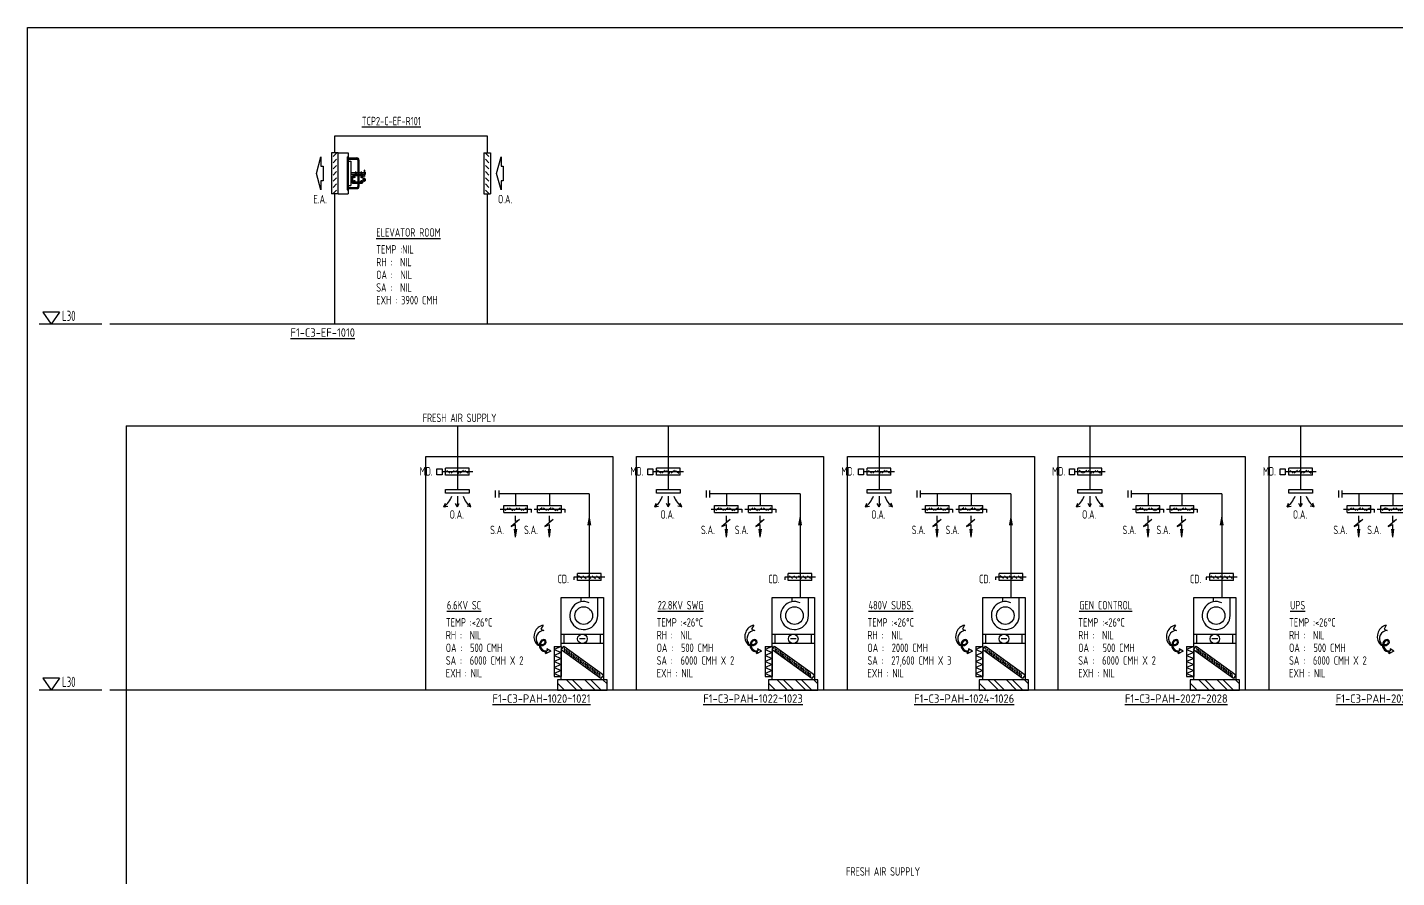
# Model space of a CAD drawing. Extents: x 41366 to 42076, y 84937 to 85507.
# Drawn here: x 41365.6 to 41770, y 85256.1 to 85507.1 of the extents above; entities that cross this region are included whole.
import ezdxf
from ezdxf.enums import TextEntityAlignment as Align

# ---------------------------------------------------------------- set-up
doc = ezdxf.new("R2010")
doc.units = 0
doc.header["$LTSCALE"] = 10
for name, color, linetype in [('7-F-TX', 2, 'Continuous'), ('A-DETL-01', 1, 'Continuous'), ('ARROW', 91, 'Continuous'), ('ARROW-1', 12, 'Continuous'), ('E-RS-TXT', 3, 'Continuous'), ('G-ANNO-DIM', 2, 'Continuous'), ('M-DETL-22', 22, 'Continuous'), ('M-DUCT', 6, 'Continuous'), ('M-DUCT-FLOW', 2, 'Continuous'), ('M-EQPM-FFU', 3, 'Continuous'), ('M-EXHS-DAPR', 2, 'Continuous'), ('M-EXHS-EQPM', 3, 'Continuous'), ('M-EXHS-TEXT', 4, 'Continuous'), ('M-HVAC-EQPM', 22, 'Continuous'), ('M-HVAC-EQPM-TEXT', 4, 'Continuous'), ('M-HVAC-TEXT', 4, 'Continuous'), ('M-MA-DUCT', 150, 'Continuous'), ('SL', 1, 'Continuous')]:
    doc.layers.add(name, color=color, linetype=linetype)
doc.styles.add('AA-TXT', font='isocp.shx', dxfattribs={"width": 0.8, "bigfont": 'chineset.shx'})
doc.styles.add('STDTEXT', font='isocp.shx', dxfattribs={"bigfont": 'chineset.shx'})

# ---------------------------------------------------------------- blocks, each defined once
blk = doc.blocks.new('VDD')
at = {"layer": 'M-DETL-22'}
for p, q in [((-31.4, -9.4), (-44.9, -20.6)), ((-13.3, -20.6), (-26.8, -9.4)), ((-6.7, -20.6), (6.7, -9.4)), ((25.7, -20.6), (12.3, -9.4)), ((30.9, -20.6), (44.3, -9.4))]:
    blk.add_line(p, q, dxfattribs=at)
at = {"layer": 'M-DETL-22', "const_width": 1.8}
for points in [[(-39.1, -15, 1), (-37.3, -15, 1)], [(-20.9, -15, 1), (-19.1, -15, 1)], [(-0.9, -15, 1), (0.9, -15, 1)], [(18.1, -15, 1), (19.9, -15, 1)], [(36.7, -15, 1), (38.5, -15, 1)]]:
    blk.add_lwpolyline(points, format="xyb", close=True, dxfattribs=at)
at = {"layer": 'M-EXHS-DAPR'}
for p, q in [((-65, -15), (-65, 0)), ((50, 0), (-50, 0)), ((-50, 0), (-50, -30)), ((50, 0), (50, -30)), ((65, -15), (-65, -15)), ((50, -30), (-50, -30))]:
    blk.add_line(p, q, dxfattribs=at)
blk = doc.blocks.new('A$C736A3C6C')
at = {"layer": 'M-DUCT-FLOW'}
for p, q in [((0.52, 5.56), (0.92, 4.24)), ((0.92, 4.24), (1.82, 4.63)), ((7.59, 1.7), (6.25, 1.4)), ((6.25, 1.4), (6.74, 1.01)), ((7.04, 0.12), (6.92, 0.78)), ((7.59, 1.7), (7.04, 0.12))]:
    blk.add_line(p, q, dxfattribs=at)
for centre, radius, start, end in [((3.49, 3.72), 3.49, 148.2926, 255.3353), ((3.57, 2.99), 2.39, 136.7685, 260.7009), ((3.02, 2.46), 2.16, 258.9818, 296.2087), ((3.29, 1.52), 0.897, 263.2815, 301.704), ((4.51, 1.86), 1.18, 115.8626, 185.408), ((5.33, 2.01), 2.01, 187.3911, 322.1263), ((4.51, 1.86), 0.873, 118.7221, 185.408), ((5.34, 2.01), 1.72, 187.6123, 324.6917), ((4.14, 2.12), 0.813, 349.909, 100.4542), ((2.91, 2.28), 1.75, 308.9353, 351.6708), ((4.14, 2.12), 0.506, 349.4581, 95.925), ((2.91, 2.28), 2.05, 309.7232, 351.5183)]:
    blk.add_arc(centre, radius, start, end, dxfattribs=at)
blk = doc.blocks.new('A$C1683610B')
for p, q in [((-13.4, 0), (-12, 3.7)), ((-13.4, 0), (-9.6, 0.9)), ((0, 0), (-1.8, 3.5)), ((0, 10.6), (0, 0)), ((0, 0), (1.8, 3.5)), ((13.4, 0), (9.6, 0.9)), ((13.4, 0), (12, 3.7))]:
    blk.add_line(p, q)
for centre, start, end in [((-28.9, 19.7), 308.2671, 338.6838), ((28.9, 19.7), 201.3162, 231.7329)]:
    blk.add_arc(centre, 25, start, end)
blk = doc.blocks.new('0-S')
at = {"layer": 'M-EXHS-EQPM', "color": 1}
blk.add_lwpolyline([(0, 0), (-291, -79), (-129, -79), (-129, -118), (129, -118), (129, -79), (291, -79), (0, 0)], dxfattribs=at)

msp = doc.modelspace()

# ---------------------------------------------------------------- hatches: boundary and pattern name
at = {"layer": 'M-DUCT-FLOW'}
h = msp.add_hatch(dxfattribs=at)
h.set_pattern_fill('ANSI32', color=256, scale=0.4, style=0)
h.set_pattern_definition([(135, (41606.1764, 85040.9583), (2.694077, 2.694077), []), (135, (41604.3804, 85040.9583), (2.694077, 2.694077), [])])
h.paths.add_polyline_path([(41536.8, 85314.49), (41522.2, 85314.49), (41522.2, 85311.45), (41536.8, 85311.45)])
h = msp.add_hatch(dxfattribs=at)
h.set_pattern_fill('ANSI32', color=256, scale=0.4, style=0)
h.set_pattern_definition([(135, (41668.4492, 85040.9583), (2.694077, 2.694077), []), (135, (41666.653, 85040.9583), (2.694077, 2.694077), [])])
h.paths.add_polyline_path([(41599.07, 85314.49), (41584.47, 85314.49), (41584.47, 85311.45), (41599.07, 85311.45)])
h = msp.add_hatch(dxfattribs=at)
h.set_pattern_fill('ANSI32', color=256, scale=0.4, style=0)
h.set_pattern_definition([(135, (41730.722, 85040.9583), (2.694077, 2.694077), []), (135, (41728.926, 85040.9583), (2.694077, 2.694077), [])])
h.paths.add_polyline_path([(41661.34, 85314.49), (41646.74, 85314.49), (41646.74, 85311.45), (41661.34, 85311.45)])
h = msp.add_hatch(dxfattribs=at)
h.set_pattern_fill('ANSI32', color=256, scale=0.4, style=0)
h.set_pattern_definition([(135, (41792.995, 85040.9583), (2.694077, 2.694077), []), (135, (41791.1988, 85040.9583), (2.694077, 2.694077), [])])
h.paths.add_polyline_path([(41723.62, 85314.49), (41709.01, 85314.49), (41709.01, 85311.45), (41723.62, 85311.45)])

# ---------------------------------------------------------------- linework, layer by layer
at = {"layer": '7-F-TX'}
for p, q in [((41375.03, 85423.02), (41370.13, 85423.02)), ((41370.13, 85423.02), (41372.58, 85419.53)), ((41375.03, 85423.02), (41372.58, 85419.53)), ((41375.03, 85314.94), (41370.13, 85314.94)), ((41370.13, 85314.94), (41372.58, 85311.45)), ((41375.03, 85314.94), (41372.58, 85311.45))]:
    msp.add_line(p, q, dxfattribs=at)
at = {"layer": 'A-DETL-01', "linetype": 'Continuous'}
for p, q in [((42069.17, 85419.53), (41389.94, 85419.53)), ((42069.17, 85311.45), (41389.94, 85311.45))]:
    msp.add_line(p, q, dxfattribs=at)
at = {"layer": 'ARROW'}
for points in [[(41531.55, 85360.07, 1.22, 0, 0), (41531.55, 85363.37, 0, 0, 0)], [(41593.82, 85360.07, 1.22, 0, 0), (41593.82, 85363.37, 0, 0, 0)], [(41656.1, 85360.07, 1.22, 0, 0), (41656.1, 85363.37, 0, 0, 0)], [(41718.37, 85360.07, 1.22, 0, 0), (41718.37, 85363.37, 0, 0, 0)]]:
    msp.add_lwpolyline(points, format="xyseb", dxfattribs=at)
at = {"layer": 'DEFPOINTS', "color": 1}
msp.add_lwpolyline([(41365.57, 85507.15), (42076.35, 85507.15), (42076.35, 84936.69), (41365.57, 84936.69)], close=True, dxfattribs=at)
at = {"layer": 'G-ANNO-DIM', "linetype": 'Continuous'}
for p, q in [((41387.6, 85419.53), (41369.07, 85419.53)), ((41387.6, 85419.53), (41369.07, 85419.53)), ((41387.6, 85311.45), (41369.07, 85311.45)), ((41387.6, 85311.45), (41369.07, 85311.45))]:
    msp.add_line(p, q, dxfattribs=at)
at = {"layer": 'M-DETL-22'}
for p, q in [((41490.4, 85375.53), (41489.46, 85376.32)), ((41491.67, 85376.32), (41490.73, 85375.53)), ((41492.13, 85376.32), (41493.07, 85375.53)), ((41494.4, 85376.32), (41493.46, 85375.53)), ((41494.76, 85376.32), (41495.71, 85375.53)), ((41552.67, 85375.53), (41551.73, 85376.32)), ((41553.94, 85376.32), (41553, 85375.53)), ((41554.4, 85376.32), (41555.34, 85375.53)), ((41556.68, 85376.32), (41555.74, 85375.53)), ((41557.04, 85376.32), (41557.98, 85375.53)), ((41614.95, 85375.53), (41614.01, 85376.32)), ((41616.21, 85376.32), (41615.27, 85375.53)), ((41616.68, 85376.32), (41617.62, 85375.53)), ((41618.95, 85376.32), (41618.01, 85375.53)), ((41619.31, 85376.32), (41620.25, 85375.53)), ((41677.22, 85375.53), (41676.28, 85376.32)), ((41678.49, 85376.32), (41677.55, 85375.53)), ((41678.95, 85376.32), (41679.89, 85375.53)), ((41681.22, 85376.32), (41680.28, 85375.53)), ((41681.58, 85376.32), (41682.52, 85375.53)), ((41739.49, 85375.53), (41738.55, 85376.32)), ((41740.76, 85376.32), (41739.82, 85375.53)), ((41741.22, 85376.32), (41742.16, 85375.53)), ((41743.49, 85376.32), (41742.55, 85375.53)), ((41743.86, 85376.32), (41744.8, 85375.53))]:
    msp.add_line(p, q, dxfattribs=at)
at = {"layer": 'M-DETL-22', "const_width": 0.126}
for points in [[(41489.87, 85375.93, -1), (41489.99, 85375.93, -1)], [(41491.14, 85375.93, -1), (41491.26, 85375.93, -1)], [(41492.54, 85375.93, -1), (41492.66, 85375.93, -1)], [(41493.87, 85375.93, -1), (41494, 85375.93, -1)], [(41495.17, 85375.93, -1), (41495.3, 85375.93, -1)], [(41552.14, 85375.93, -1), (41552.27, 85375.93, -1)], [(41553.41, 85375.93, -1), (41553.53, 85375.93, -1)], [(41554.81, 85375.93, -1), (41554.94, 85375.93, -1)], [(41556.14, 85375.93, -1), (41556.27, 85375.93, -1)], [(41557.44, 85375.93, -1), (41557.57, 85375.93, -1)], [(41614.41, 85375.93, -1), (41614.54, 85375.93, -1)], [(41615.68, 85375.93, -1), (41615.81, 85375.93, -1)], [(41617.08, 85375.93, -1), (41617.21, 85375.93, -1)], [(41618.42, 85375.93, -1), (41618.54, 85375.93, -1)], [(41619.72, 85375.93, -1), (41619.84, 85375.93, -1)], [(41676.69, 85375.93, -1), (41676.81, 85375.93, -1)], [(41677.95, 85375.93, -1), (41678.08, 85375.93, -1)], [(41679.36, 85375.93, -1), (41679.48, 85375.93, -1)], [(41680.69, 85375.93, -1), (41680.81, 85375.93, -1)], [(41681.99, 85375.93, -1), (41682.12, 85375.93, -1)], [(41738.96, 85375.93, -1), (41739.08, 85375.93, -1)], [(41740.23, 85375.93, -1), (41740.35, 85375.93, -1)], [(41741.63, 85375.93, -1), (41741.76, 85375.93, -1)], [(41742.96, 85375.93, -1), (41743.09, 85375.93, -1)], [(41744.26, 85375.93, -1), (41744.39, 85375.93, -1)]]:
    msp.add_lwpolyline(points, format="xyb", close=True, dxfattribs=at)
at = {"layer": 'M-DUCT'}
for p, q in [((41503.8, 85370.37), (41503.8, 85368.37)), ((41504.8, 85370.37), (41504.8, 85368.37)), ((41531.55, 85369.37), (41504.8, 85369.37)), ((41509.8, 85369.37), (41509.8, 85365.95)), ((41519.8, 85369.37), (41519.8, 85365.95)), ((41531.55, 85369.37), (41531.55, 85338.81)), ((41566.07, 85370.37), (41566.07, 85368.37)), ((41567.07, 85370.37), (41567.07, 85368.37)), ((41593.82, 85369.37), (41567.07, 85369.37)), ((41572.07, 85369.37), (41572.07, 85365.95)), ((41582.07, 85369.37), (41582.07, 85365.95)), ((41593.82, 85369.37), (41593.82, 85338.81)), ((41628.34, 85370.37), (41628.34, 85368.37)), ((41629.34, 85370.37), (41629.34, 85368.37)), ((41656.1, 85369.37), (41629.34, 85369.37)), ((41634.34, 85369.37), (41634.34, 85365.95)), ((41644.34, 85369.37), (41644.34, 85365.95)), ((41656.1, 85369.37), (41656.1, 85338.81)), ((41690.62, 85370.37), (41690.62, 85368.37)), ((41691.62, 85370.37), (41691.62, 85368.37)), ((41718.37, 85369.37), (41691.62, 85369.37)), ((41696.62, 85369.37), (41696.62, 85365.95)), ((41706.62, 85369.37), (41706.62, 85365.95)), ((41718.37, 85369.37), (41718.37, 85338.81)), ((41752.89, 85370.37), (41752.89, 85368.37)), ((41753.89, 85370.37), (41753.89, 85368.37)), ((41780.64, 85369.37), (41753.89, 85369.37)), ((41758.89, 85369.37), (41758.89, 85365.95)), ((41768.89, 85369.37), (41768.89, 85365.95))]:
    msp.add_line(p, q, dxfattribs=at)
at = {"layer": 'M-DUCT-FLOW'}
for p, q in [((41527, 85344.84), (41527, 85343.98)), ((41536.1, 85344.84), (41527, 85344.84)), ((41528.05, 85343.79), (41528.05, 85345.89)), ((41535.05, 85345.89), (41528.05, 85345.89)), ((41529.35, 85344.44), (41528.41, 85345.23)), ((41529.68, 85345.23), (41530.62, 85344.44)), ((41531.08, 85345.23), (41532.02, 85344.44)), ((41532.41, 85345.23), (41533.35, 85344.44)), ((41533.71, 85345.23), (41534.65, 85344.44)), ((41535.05, 85343.79), (41535.05, 85345.89)), ((41589.27, 85344.84), (41589.27, 85343.98)), ((41598.37, 85344.84), (41589.27, 85344.84)), ((41590.32, 85343.79), (41590.32, 85345.89)), ((41597.32, 85345.89), (41590.32, 85345.89)), ((41591.62, 85344.44), (41590.68, 85345.23)), ((41591.95, 85345.23), (41592.89, 85344.44)), ((41593.35, 85345.23), (41594.29, 85344.44)), ((41594.68, 85345.23), (41595.62, 85344.44)), ((41595.99, 85345.23), (41596.93, 85344.44)), ((41597.32, 85343.79), (41597.32, 85345.89)), ((41651.55, 85344.84), (41651.55, 85343.98)), ((41660.64, 85344.84), (41651.55, 85344.84)), ((41652.6, 85343.79), (41652.6, 85345.89)), ((41659.59, 85345.89), (41652.6, 85345.89)), ((41653.89, 85344.44), (41652.95, 85345.23)), ((41654.22, 85345.23), (41655.16, 85344.44)), ((41655.62, 85345.23), (41656.57, 85344.44)), ((41656.96, 85345.23), (41657.9, 85344.44)), ((41658.26, 85345.23), (41659.2, 85344.44)), ((41659.59, 85343.79), (41659.59, 85345.89)), ((41713.82, 85344.84), (41713.82, 85343.98)), ((41722.92, 85344.84), (41713.82, 85344.84)), ((41714.87, 85343.79), (41714.87, 85345.89)), ((41721.87, 85345.89), (41714.87, 85345.89)), ((41716.17, 85344.44), (41715.23, 85345.23)), ((41716.49, 85345.23), (41717.44, 85344.44)), ((41717.9, 85345.23), (41718.84, 85344.44)), ((41719.23, 85345.23), (41720.17, 85344.44)), ((41720.53, 85345.23), (41721.47, 85344.44)), ((41721.87, 85343.79), (41721.87, 85345.89)), ((41535.05, 85343.79), (41528.05, 85343.79)), ((41597.32, 85343.79), (41590.32, 85343.79)), ((41659.59, 85343.79), (41652.6, 85343.79)), ((41721.87, 85343.79), (41714.87, 85343.79)), ((41523.28, 85314.49), (41523.28, 85323.05)), ((41585.55, 85314.49), (41585.55, 85323.05)), ((41647.82, 85314.49), (41647.82, 85323.05)), ((41710.1, 85314.49), (41710.1, 85323.05))]:
    msp.add_line(p, q, dxfattribs=at)
at = {"layer": 'M-DUCT-FLOW', "const_width": 0.126}
for points in [[(41528.82, 85344.84, -1), (41528.94, 85344.84, -1)], [(41530.08, 85344.84, -1), (41530.21, 85344.84, -1)], [(41531.49, 85344.84, -1), (41531.61, 85344.84, -1)], [(41532.82, 85344.84, -1), (41532.94, 85344.84, -1)], [(41534.12, 85344.84, -1), (41534.25, 85344.84, -1)], [(41591.09, 85344.84, -1), (41591.21, 85344.84, -1)], [(41592.36, 85344.84, -1), (41592.48, 85344.84, -1)], [(41593.76, 85344.84, -1), (41593.89, 85344.84, -1)], [(41595.09, 85344.84, -1), (41595.22, 85344.84, -1)], [(41596.39, 85344.84, -1), (41596.52, 85344.84, -1)], [(41653.36, 85344.84, -1), (41653.49, 85344.84, -1)], [(41654.63, 85344.84, -1), (41654.76, 85344.84, -1)], [(41656.03, 85344.84, -1), (41656.16, 85344.84, -1)], [(41657.36, 85344.84, -1), (41657.49, 85344.84, -1)], [(41658.67, 85344.84, -1), (41658.79, 85344.84, -1)], [(41715.63, 85344.84, -1), (41715.76, 85344.84, -1)], [(41716.9, 85344.84, -1), (41717.03, 85344.84, -1)], [(41718.31, 85344.84, -1), (41718.43, 85344.84, -1)], [(41719.64, 85344.84, -1), (41719.76, 85344.84, -1)], [(41720.94, 85344.84, -1), (41721.06, 85344.84, -1)]]:
    msp.add_lwpolyline(points, format="xyb", close=True, dxfattribs=at)
at = {"layer": 'M-DUCT-FLOW'}
for points in [[(41536.8, 85314.49), (41522.2, 85314.49), (41522.2, 85311.45), (41536.8, 85311.45)], [(41599.07, 85314.49), (41584.47, 85314.49), (41584.47, 85311.45), (41599.07, 85311.45)], [(41661.34, 85314.49), (41646.74, 85314.49), (41646.74, 85311.45), (41661.34, 85311.45)], [(41723.62, 85314.49), (41709.01, 85314.49), (41709.01, 85311.45), (41723.62, 85311.45)]]:
    msp.add_lwpolyline(points, close=True, dxfattribs=at)
at = {"layer": 'M-EQPM-FFU'}
for p, q in [((41457.34, 85470.13), (41455.45, 85470.13)), ((41455.45, 85470.13), (41455.45, 85457.97)), ((41457.34, 85470.13), (41460.34, 85470.13)), ((41457.34, 85457.97), (41457.34, 85470.13)), ((41460.34, 85470.13), (41460.34, 85457.97)), ((41500.45, 85470.13), (41502.34, 85470.13)), ((41500.45, 85470.13), (41500.45, 85457.97)), ((41502.34, 85470.13), (41502.34, 85457.97)), ((41457.34, 85457.97), (41455.45, 85457.97)), ((41457.34, 85457.97), (41460.34, 85457.97)), ((41500.45, 85457.97), (41502.34, 85457.97))]:
    msp.add_line(p, q, dxfattribs=at)
at = {"layer": 'M-EXHS-DAPR'}
for p, q in [((41496.1, 85376.98), (41489.1, 85376.98)), ((41489.1, 85374.88), (41489.1, 85376.98)), ((41496.1, 85374.88), (41496.1, 85376.98)), ((41558.37, 85376.98), (41551.38, 85376.98)), ((41551.38, 85374.88), (41551.38, 85376.98)), ((41558.37, 85374.88), (41558.37, 85376.98)), ((41620.65, 85376.98), (41613.65, 85376.98)), ((41613.65, 85374.88), (41613.65, 85376.98)), ((41620.65, 85374.88), (41620.65, 85376.98)), ((41682.92, 85376.98), (41675.92, 85376.98)), ((41675.92, 85374.88), (41675.92, 85376.98)), ((41682.92, 85374.88), (41682.92, 85376.98)), ((41745.19, 85376.98), (41738.19, 85376.98)), ((41738.19, 85374.88), (41738.19, 85376.98)), ((41745.19, 85374.88), (41745.19, 85376.98)), ((41497.15, 85375.93), (41488.05, 85375.93)), ((41496.1, 85374.88), (41489.1, 85374.88)), ((41559.42, 85375.93), (41550.33, 85375.93)), ((41558.37, 85374.88), (41551.38, 85374.88)), ((41621.7, 85375.93), (41612.6, 85375.93)), ((41620.65, 85374.88), (41613.65, 85374.88)), ((41683.97, 85375.93), (41674.87, 85375.93)), ((41682.92, 85374.88), (41675.92, 85374.88)), ((41746.24, 85375.93), (41737.14, 85375.93)), ((41745.19, 85374.88), (41738.19, 85374.88))]:
    msp.add_line(p, q, dxfattribs=at)
for points in [[(41486.56, 85376.8), (41488.05, 85376.8), (41488.05, 85375.06), (41486.56, 85375.06)], [(41548.83, 85376.8), (41550.33, 85376.8), (41550.33, 85375.06), (41548.83, 85375.06)], [(41611.1, 85376.8), (41612.6, 85376.8), (41612.6, 85375.06), (41611.1, 85375.06)], [(41673.37, 85376.8), (41674.87, 85376.8), (41674.87, 85375.06), (41673.37, 85375.06)], [(41735.65, 85376.8), (41737.14, 85376.8), (41737.14, 85375.06), (41735.65, 85375.06)], [(41489.1, 85370.68), (41496.1, 85370.68), (41496.1, 85369.58), (41489.1, 85369.58)], [(41551.38, 85370.68), (41558.37, 85370.68), (41558.37, 85369.58), (41551.38, 85369.58)], [(41613.65, 85370.68), (41620.65, 85370.68), (41620.65, 85369.58), (41613.65, 85369.58)], [(41675.92, 85370.68), (41682.92, 85370.68), (41682.92, 85369.58), (41675.92, 85369.58)], [(41738.19, 85370.68), (41745.19, 85370.68), (41745.19, 85369.58), (41738.19, 85369.58)]]:
    msp.add_lwpolyline(points, close=True, dxfattribs=at)
at = {"layer": 'M-HVAC-EQPM', "color": 1}
for p, q in [((41455.87, 85469.01), (41456.92, 85470.05)), ((41501.92, 85469.01), (41500.87, 85470.05)), ((41455.87, 85467.18), (41456.92, 85468.23)), ((41455.87, 85465.35), (41456.92, 85466.4)), ((41501.92, 85467.18), (41500.87, 85468.23)), ((41501.92, 85465.35), (41500.87, 85466.4)), ((41455.87, 85463.53), (41456.92, 85464.57)), ((41455.87, 85461.7), (41456.92, 85462.75)), ((41501.92, 85463.53), (41500.87, 85464.57)), ((41501.92, 85461.7), (41500.87, 85462.75)), ((41455.87, 85459.87), (41456.92, 85460.92)), ((41455.87, 85458.05), (41456.92, 85459.09)), ((41501.92, 85459.87), (41500.87, 85460.92)), ((41501.92, 85458.05), (41500.87, 85459.09)), ((41529.06, 85338.81), (41529.06, 85337.5)), ((41534.04, 85333.46), (41534.04, 85338.81)), ((41591.34, 85338.81), (41591.34, 85337.5)), ((41596.31, 85333.46), (41596.31, 85338.81)), ((41653.61, 85338.81), (41653.61, 85337.5)), ((41658.58, 85333.46), (41658.58, 85338.81)), ((41715.88, 85338.81), (41715.88, 85337.5)), ((41720.86, 85333.46), (41720.86, 85338.81)), ((41524.16, 85325.18), (41524.16, 85328.02)), ((41534.88, 85325.18), (41534.88, 85328.02)), ((41586.43, 85325.18), (41586.43, 85328.02)), ((41597.16, 85325.18), (41597.16, 85328.02)), ((41648.71, 85325.18), (41648.71, 85328.02)), ((41659.43, 85325.18), (41659.43, 85328.02)), ((41710.98, 85325.18), (41710.98, 85328.02)), ((41721.7, 85325.18), (41721.7, 85328.02)), ((41521.2, 85324.37), (41523.28, 85324.37)), ((41523.28, 85324.37), (41521.2, 85323.48)), ((41521.2, 85324.37), (41521.2, 85315.51)), ((41523.25, 85323.34), (41524.03, 85324.42)), ((41523.28, 85324.37), (41523.28, 85315.51)), ((41524.03, 85324.42), (41535.77, 85315.95)), ((41524.36, 85322.9), (41524.2, 85323.93)), ((41530.37, 85326.6), (41528.68, 85326.6)), ((41583.47, 85324.37), (41585.55, 85324.37)), ((41585.55, 85324.37), (41583.47, 85323.48)), ((41583.47, 85324.37), (41583.47, 85315.51)), ((41585.53, 85323.34), (41586.3, 85324.42)), ((41585.55, 85324.37), (41585.55, 85315.51)), ((41586.3, 85324.42), (41598.04, 85315.95)), ((41586.64, 85322.9), (41586.47, 85323.93)), ((41592.64, 85326.6), (41590.95, 85326.6)), ((41645.74, 85324.37), (41647.82, 85324.37)), ((41647.82, 85324.37), (41645.74, 85323.48)), ((41645.74, 85324.37), (41645.74, 85315.51)), ((41647.8, 85323.34), (41648.58, 85324.42)), ((41647.82, 85324.37), (41647.82, 85315.51)), ((41648.58, 85324.42), (41660.32, 85315.95)), ((41648.91, 85322.9), (41648.74, 85323.93)), ((41654.91, 85326.6), (41653.22, 85326.6)), ((41708.02, 85324.37), (41710.1, 85324.37)), ((41710.1, 85324.37), (41708.02, 85323.48)), ((41708.02, 85324.37), (41708.02, 85315.51)), ((41710.07, 85323.34), (41710.85, 85324.42)), ((41710.1, 85324.37), (41710.1, 85315.51)), ((41710.85, 85324.42), (41722.59, 85315.95)), ((41711.18, 85322.9), (41711.02, 85323.93)), ((41717.19, 85326.6), (41715.5, 85326.6)), ((41521.2, 85323.48), (41523.28, 85322.6)), ((41523.28, 85322.6), (41521.2, 85321.71)), ((41521.2, 85321.71), (41523.28, 85320.82)), ((41523.28, 85320.82), (41521.2, 85319.94)), ((41521.2, 85319.94), (41523.28, 85319.05)), ((41534.99, 85314.87), (41523.25, 85323.34)), ((41524.88, 85322.53), (41524.72, 85323.55)), ((41525.4, 85322.16), (41525.23, 85323.18)), ((41525.92, 85321.78), (41525.75, 85322.81)), ((41526.44, 85321.41), (41526.27, 85322.43)), ((41526.96, 85321.03), (41526.79, 85322.06)), ((41527.48, 85320.66), (41527.31, 85321.68)), ((41527.99, 85320.29), (41527.83, 85321.31)), ((41528.51, 85319.91), (41528.35, 85320.94)), ((41529.03, 85319.54), (41528.86, 85320.56)), ((41529.55, 85319.17), (41529.38, 85320.19)), ((41530.07, 85318.79), (41529.9, 85319.81)), ((41583.47, 85323.48), (41585.55, 85322.6)), ((41585.55, 85322.6), (41583.47, 85321.71)), ((41583.47, 85321.71), (41585.55, 85320.82)), ((41585.55, 85320.82), (41583.47, 85319.94)), ((41583.47, 85319.94), (41585.55, 85319.05)), ((41597.26, 85314.87), (41585.53, 85323.34)), ((41587.16, 85322.53), (41586.99, 85323.55)), ((41587.67, 85322.16), (41587.51, 85323.18)), ((41588.19, 85321.78), (41588.03, 85322.81)), ((41588.71, 85321.41), (41588.54, 85322.43)), ((41589.23, 85321.03), (41589.06, 85322.06)), ((41589.75, 85320.66), (41589.58, 85321.68)), ((41590.27, 85320.29), (41590.1, 85321.31)), ((41590.78, 85319.91), (41590.62, 85320.94)), ((41591.3, 85319.54), (41591.14, 85320.56)), ((41591.82, 85319.17), (41591.66, 85320.19)), ((41592.34, 85318.79), (41592.17, 85319.81)), ((41645.74, 85323.48), (41647.82, 85322.6)), ((41647.82, 85322.6), (41645.74, 85321.71)), ((41645.74, 85321.71), (41647.82, 85320.82)), ((41647.82, 85320.82), (41645.74, 85319.94)), ((41645.74, 85319.94), (41647.82, 85319.05)), ((41659.54, 85314.87), (41647.8, 85323.34)), ((41649.43, 85322.53), (41649.26, 85323.55)), ((41649.95, 85322.16), (41649.78, 85323.18)), ((41650.46, 85321.78), (41650.3, 85322.81)), ((41650.98, 85321.41), (41650.82, 85322.43)), ((41651.5, 85321.03), (41651.34, 85322.06)), ((41652.02, 85320.66), (41651.85, 85321.68)), ((41652.54, 85320.29), (41652.37, 85321.31)), ((41653.06, 85319.91), (41652.89, 85320.94)), ((41653.58, 85319.54), (41653.41, 85320.56)), ((41654.09, 85319.17), (41653.93, 85320.19)), ((41654.61, 85318.79), (41654.45, 85319.81)), ((41708.02, 85323.48), (41710.1, 85322.6)), ((41710.1, 85322.6), (41708.02, 85321.71)), ((41708.02, 85321.71), (41710.1, 85320.82)), ((41710.1, 85320.82), (41708.02, 85319.94)), ((41708.02, 85319.94), (41710.1, 85319.05)), ((41721.81, 85314.87), (41710.07, 85323.34)), ((41711.7, 85322.53), (41711.53, 85323.55)), ((41712.22, 85322.16), (41712.05, 85323.18)), ((41712.74, 85321.78), (41712.57, 85322.81)), ((41713.26, 85321.41), (41713.09, 85322.43)), ((41713.77, 85321.03), (41713.61, 85322.06)), ((41714.29, 85320.66), (41714.13, 85321.68)), ((41714.81, 85320.29), (41714.65, 85321.31)), ((41715.33, 85319.91), (41715.16, 85320.94)), ((41715.85, 85319.54), (41715.68, 85320.56)), ((41716.37, 85319.17), (41716.2, 85320.19)), ((41716.89, 85318.79), (41716.72, 85319.81)), ((41523.28, 85319.05), (41521.2, 85318.17)), ((41521.2, 85318.17), (41523.28, 85317.28)), ((41523.28, 85317.28), (41521.2, 85316.39)), ((41521.2, 85316.39), (41523.28, 85315.51)), ((41530.59, 85318.42), (41530.42, 85319.44)), ((41531.1, 85318.04), (41530.94, 85319.07)), ((41531.62, 85317.67), (41531.46, 85318.69)), ((41532.14, 85317.3), (41531.98, 85318.32)), ((41532.66, 85316.92), (41532.49, 85317.94)), ((41533.18, 85316.55), (41533.01, 85317.57)), ((41533.7, 85316.17), (41533.53, 85317.2)), ((41534.22, 85315.8), (41534.05, 85316.82)), ((41534.73, 85315.43), (41534.57, 85316.45)), ((41535.77, 85315.95), (41534.99, 85314.87)), ((41585.55, 85319.05), (41583.47, 85318.17)), ((41583.47, 85318.17), (41585.55, 85317.28)), ((41585.55, 85317.28), (41583.47, 85316.39)), ((41583.47, 85316.39), (41585.55, 85315.51)), ((41592.86, 85318.42), (41592.69, 85319.44)), ((41593.38, 85318.04), (41593.21, 85319.07)), ((41593.9, 85317.67), (41593.73, 85318.69)), ((41594.41, 85317.3), (41594.25, 85318.32)), ((41594.93, 85316.92), (41594.77, 85317.94)), ((41595.45, 85316.55), (41595.29, 85317.57)), ((41595.97, 85316.17), (41595.8, 85317.2)), ((41596.49, 85315.8), (41596.32, 85316.82)), ((41597.01, 85315.43), (41596.84, 85316.45)), ((41598.04, 85315.95), (41597.26, 85314.87)), ((41647.82, 85319.05), (41645.74, 85318.17)), ((41645.74, 85318.17), (41647.82, 85317.28)), ((41647.82, 85317.28), (41645.74, 85316.39)), ((41645.74, 85316.39), (41647.82, 85315.51)), ((41655.13, 85318.42), (41654.97, 85319.44)), ((41655.65, 85318.04), (41655.48, 85319.07)), ((41656.17, 85317.67), (41656, 85318.69)), ((41656.69, 85317.3), (41656.52, 85318.32)), ((41657.21, 85316.92), (41657.04, 85317.94)), ((41657.72, 85316.55), (41657.56, 85317.57)), ((41658.24, 85316.17), (41658.08, 85317.2)), ((41658.76, 85315.8), (41658.6, 85316.82)), ((41659.28, 85315.43), (41659.11, 85316.45)), ((41660.32, 85315.95), (41659.54, 85314.87)), ((41710.1, 85319.05), (41708.02, 85318.17)), ((41708.02, 85318.17), (41710.1, 85317.28)), ((41710.1, 85317.28), (41708.02, 85316.39)), ((41708.02, 85316.39), (41710.1, 85315.51)), ((41717.4, 85318.42), (41717.24, 85319.44)), ((41717.92, 85318.04), (41717.76, 85319.07)), ((41718.44, 85317.67), (41718.28, 85318.69)), ((41718.96, 85317.3), (41718.79, 85318.32)), ((41719.48, 85316.92), (41719.31, 85317.94)), ((41720, 85316.55), (41719.83, 85317.57)), ((41720.52, 85316.17), (41720.35, 85317.2)), ((41721.03, 85315.8), (41720.87, 85316.82)), ((41721.55, 85315.43), (41721.39, 85316.45)), ((41722.59, 85315.95), (41721.81, 85314.87)), ((41521.2, 85315.51), (41523.28, 85315.51)), ((41583.47, 85315.51), (41585.55, 85315.51)), ((41645.74, 85315.51), (41647.82, 85315.51)), ((41708.02, 85315.51), (41710.1, 85315.51))]:
    msp.add_line(p, q, dxfattribs=at)
at = {"layer": 'M-HVAC-EQPM'}
for p, q in [((41460.03, 85468.9), (41460.03, 85459.21)), ((41460.03, 85468.9), (41460.34, 85468.9)), ((41460.34, 85468.9), (41460.34, 85459.21)), ((41460.34, 85468.58), (41462.89, 85468.58)), ((41460.34, 85468.26), (41462.89, 85468.26)), ((41460.55, 85467.62), (41461.15, 85467.62)), ((41461.15, 85467.62), (41461.15, 85460.48)), ((41463.21, 85467.94), (41463.21, 85460.16)), ((41463.52, 85467.94), (41463.52, 85460.16)), ((41461.15, 85464.25), (41462.39, 85464.25)), ((41461.15, 85463.85), (41462.39, 85463.85)), ((41461.44, 85462.68), (41461.29, 85462.68)), ((41461.29, 85462.68), (41461.29, 85461.68)), ((41461.44, 85461.68), (41461.29, 85461.68)), ((41461.44, 85463.01), (41461.44, 85461.35)), ((41461.67, 85463.21), (41461.64, 85463.21)), ((41462.19, 85463.56), (41462.19, 85463.46)), ((41462.39, 85464.37), (41462.39, 85463.56)), ((41462.69, 85464.37), (41462.39, 85464.37)), ((41462.69, 85464.37), (41462.69, 85463.56)), ((41462.69, 85464.25), (41463.21, 85464.25)), ((41462.69, 85463.85), (41463.21, 85463.85)), ((41462.89, 85463.56), (41462.89, 85463.46)), ((41463.52, 85464.25), (41464.02, 85464.25)), ((41463.52, 85463.85), (41464.02, 85463.85)), ((41463.82, 85463.56), (41463.82, 85463.46)), ((41464.02, 85464.37), (41464.02, 85463.56)), ((41464.32, 85464.37), (41464.02, 85464.37)), ((41464.32, 85464.37), (41464.32, 85463.56)), ((41464.32, 85464.25), (41465.05, 85464.25)), ((41464.32, 85463.85), (41465.05, 85463.85)), ((41464.52, 85463.56), (41464.52, 85463.46)), ((41464.65, 85461.35), (41464.65, 85461.43)), ((41464.69, 85462.34), (41465.05, 85462.34)), ((41464.69, 85461.94), (41465.05, 85461.94)), ((41465.12, 85464.94), (41465.05, 85464.97)), ((41465.05, 85464.97), (41465.05, 85463.13)), ((41465.12, 85463.17), (41465.05, 85463.13)), ((41465.12, 85462.64), (41465.05, 85462.67)), ((41465.05, 85462.67), (41465.05, 85461.63)), ((41465.12, 85461.66), (41465.05, 85461.63)), ((41465.12, 85464.94), (41465.2, 85464.97)), ((41465.12, 85463.17), (41465.2, 85463.13)), ((41465.12, 85462.64), (41465.2, 85462.67)), ((41465.12, 85461.66), (41465.2, 85461.63)), ((41465.2, 85464.97), (41465.2, 85463.13)), ((41465.2, 85464.35), (41465.3, 85464.35)), ((41465.2, 85464.35), (41465.2, 85463.75)), ((41465.2, 85463.75), (41465.3, 85463.75)), ((41465.2, 85462.67), (41465.2, 85461.63)), ((41465.2, 85462.44), (41465.3, 85462.44)), ((41465.2, 85462.44), (41465.2, 85461.84)), ((41465.2, 85461.84), (41465.3, 85461.84)), ((41465.3, 85464.35), (41465.3, 85463.75)), ((41465.3, 85462.44), (41465.3, 85461.84)), ((41460.03, 85459.21), (41460.34, 85459.21)), ((41460.34, 85459.85), (41462.89, 85459.85)), ((41460.34, 85459.53), (41462.89, 85459.53)), ((41460.55, 85460.48), (41461.15, 85460.48)), ((41461.64, 85461.15), (41463.21, 85461.15)), ((41463.52, 85461.15), (41464.45, 85461.15))]:
    msp.add_line(p, q, dxfattribs=at)
for points in [[(41463.52, 85467.94, 0.199015), (41463.34, 85468.39, 0.19881), (41462.89, 85468.58)], [(41463.21, 85467.94, 0.198912), (41463.11, 85468.17, 0.198912), (41462.89, 85468.26)], [(41462.89, 85459.53, 0.19881), (41463.34, 85459.72, 0.199015), (41463.52, 85460.16)], [(41462.89, 85459.85, 0.198912), (41463.11, 85459.94, 0.198912), (41463.21, 85460.16)]]:
    msp.add_lwpolyline(points, format="xyb", dxfattribs=at)
for points in [[(41463.21, 85461.43), (41461.67, 85461.43), (41461.67, 85463.46), (41463.21, 85463.46)], [(41462.39, 85463.56), (41462.19, 85463.56)], [(41462.39, 85463.56), (41462.89, 85463.56)], [(41464.69, 85463.46), (41464.69, 85461.43), (41463.52, 85461.43)], [(41463.52, 85463.46), (41464.69, 85463.46)], [(41464.02, 85463.56), (41463.82, 85463.56)], [(41464.02, 85463.56), (41464.52, 85463.56)], [(41534.04, 85338.81), (41535.77, 85338.81), (41535.77, 85314.49), (41523.28, 85314.49), (41523.28, 85314.49)], [(41523.28, 85324.37), (41523.28, 85338.81), (41529.06, 85338.81)], [(41596.31, 85338.81), (41598.04, 85338.81), (41598.04, 85314.49), (41585.55, 85314.49), (41585.55, 85314.49)], [(41585.55, 85324.37), (41585.55, 85338.81), (41591.34, 85338.81)], [(41658.58, 85338.81), (41660.32, 85338.81), (41660.32, 85314.49), (41647.82, 85314.49), (41647.82, 85314.49)], [(41647.82, 85324.37), (41647.82, 85338.81), (41653.61, 85338.81)], [(41720.86, 85338.81), (41722.59, 85338.81), (41722.59, 85314.49), (41710.1, 85314.49), (41710.1, 85314.49)], [(41710.1, 85324.37), (41710.1, 85338.81), (41715.88, 85338.81)]]:
    msp.add_lwpolyline(points, dxfattribs=at)
at = {"layer": 'M-HVAC-EQPM', "const_width": 0.06}
msp.add_lwpolyline([(41465.12, 85461.64), (41465.12, 85464.97)], dxfattribs=at)
at = {"layer": 'M-HVAC-EQPM', "color": 1}
for points in [[(41529.06, 85338.81), (41534.04, 85338.81)], [(41591.34, 85338.81), (41596.31, 85338.81)], [(41653.61, 85338.81), (41658.58, 85338.81)], [(41715.88, 85338.81), (41720.86, 85338.81)]]:
    msp.add_lwpolyline(points, dxfattribs=at)
for points in [[(41535.77, 85325.18), (41523.28, 85325.18), (41523.28, 85328.02), (41535.77, 85328.02)], [(41598.04, 85325.18), (41585.55, 85325.18), (41585.55, 85328.02), (41598.04, 85328.02)], [(41660.32, 85325.18), (41647.82, 85325.18), (41647.82, 85328.02), (41660.32, 85328.02)], [(41722.59, 85325.18), (41710.1, 85325.18), (41710.1, 85328.02), (41722.59, 85328.02)]]:
    msp.add_lwpolyline(points, close=True, dxfattribs=at)
at = {"layer": 'M-HVAC-EQPM'}
for centre, radius in [((41462.14, 85462.93), 0.172), ((41462.14, 85461.77), 0.172), ((41462.14, 85462.93), 0.123), ((41462.14, 85461.77), 0.123), ((41464.26, 85462.93), 0.172), ((41464.26, 85461.77), 0.172), ((41464.26, 85462.93), 0.123), ((41464.26, 85461.77), 0.123)]:
    msp.add_circle(centre, radius, dxfattribs=at)
at = {"layer": 'M-HVAC-EQPM', "color": 1}
for centre, radius in [((41529.91, 85333.46), 2.6), ((41592.18, 85333.46), 2.6), ((41654.45, 85333.46), 2.6), ((41716.73, 85333.46), 2.6), ((41529.52, 85326.6), 1.42), ((41591.8, 85326.6), 1.42), ((41654.07, 85326.6), 1.42), ((41716.34, 85326.6), 1.42)]:
    msp.add_circle(centre, radius, dxfattribs=at)
at = {"layer": 'M-HVAC-EQPM'}
for centre, radius, start, end in [((41460.58, 85467.86), 0.239, 184.8558, 262.1531), ((41461.64, 85463.01), 0.2, 90, 180), ((41460.58, 85460.25), 0.239, 97.8469, 175.1442), ((41461.64, 85461.35), 0.2, 180, 270), ((41464.45, 85461.35), 0.2, 270, 0)]:
    msp.add_arc(centre, radius, start, end, dxfattribs=at)
at = {"layer": 'M-HVAC-EQPM', "color": 1}
for centre in [(41529.91, 85333.46), (41592.18, 85333.46), (41654.45, 85333.46), (41716.73, 85333.46)]:
    msp.add_arc(centre, 4.13, 66.422, 0, dxfattribs=at)
at = {"layer": 'M-HVAC-TEXT'}
for p, q in [((41510.93, 85361.88), (41508.44, 85359.72)), ((41508.44, 85359.72), (41509.8, 85360.37)), ((41509.8, 85361.29), (41509.8, 85362.91)), ((41509.8, 85361.29), (41510.93, 85361.88)), ((41509.8, 85356.65), (41509.8, 85360.37)), ((41520.93, 85361.88), (41518.44, 85359.72)), ((41518.44, 85359.72), (41519.8, 85360.37)), ((41519.8, 85361.29), (41519.8, 85362.91)), ((41519.8, 85361.29), (41520.93, 85361.88)), ((41519.8, 85356.65), (41519.8, 85360.37)), ((41573.2, 85361.88), (41570.72, 85359.72)), ((41570.72, 85359.72), (41572.07, 85360.37)), ((41572.07, 85361.29), (41572.07, 85362.91)), ((41572.07, 85361.29), (41573.2, 85361.88)), ((41572.07, 85356.65), (41572.07, 85360.37)), ((41583.2, 85361.88), (41580.72, 85359.72)), ((41580.72, 85359.72), (41582.07, 85360.37)), ((41582.07, 85361.29), (41582.07, 85362.91)), ((41582.07, 85361.29), (41583.2, 85361.88)), ((41582.07, 85356.65), (41582.07, 85360.37)), ((41635.48, 85361.88), (41632.99, 85359.72)), ((41632.99, 85359.72), (41634.34, 85360.37)), ((41634.34, 85361.29), (41634.34, 85362.91)), ((41634.34, 85361.29), (41635.48, 85361.88)), ((41634.34, 85356.65), (41634.34, 85360.37)), ((41645.48, 85361.88), (41642.99, 85359.72)), ((41642.99, 85359.72), (41644.34, 85360.37)), ((41644.34, 85361.29), (41644.34, 85362.91)), ((41644.34, 85361.29), (41645.48, 85361.88)), ((41644.34, 85356.65), (41644.34, 85360.37)), ((41697.75, 85361.88), (41695.26, 85359.72)), ((41695.26, 85359.72), (41696.62, 85360.37)), ((41696.62, 85361.29), (41696.62, 85362.91)), ((41696.62, 85361.29), (41697.75, 85361.88)), ((41696.62, 85356.65), (41696.62, 85360.37)), ((41707.75, 85361.88), (41705.26, 85359.72)), ((41705.26, 85359.72), (41706.62, 85360.37)), ((41706.62, 85361.29), (41706.62, 85362.91)), ((41706.62, 85361.29), (41707.75, 85361.88)), ((41706.62, 85356.65), (41706.62, 85360.37)), ((41760.02, 85361.88), (41757.53, 85359.72)), ((41757.53, 85359.72), (41758.89, 85360.37)), ((41758.89, 85361.29), (41758.89, 85362.91)), ((41758.89, 85361.29), (41760.02, 85361.88)), ((41758.89, 85356.65), (41758.89, 85360.37)), ((41770.02, 85361.88), (41767.53, 85359.72)), ((41767.53, 85359.72), (41768.89, 85360.37)), ((41768.89, 85361.29), (41768.89, 85362.91)), ((41768.89, 85361.29), (41770.02, 85361.88)), ((41768.89, 85356.65), (41768.89, 85360.37)), ((41509.8, 85356.65), (41509.49, 85358.99)), ((41509.8, 85356.65), (41510.11, 85358.99)), ((41519.8, 85356.65), (41519.49, 85358.99)), ((41519.8, 85356.65), (41520.11, 85358.99)), ((41572.07, 85356.65), (41571.76, 85358.99)), ((41572.07, 85356.65), (41572.38, 85358.99)), ((41582.07, 85356.65), (41581.76, 85358.99)), ((41582.07, 85356.65), (41582.38, 85358.99)), ((41634.34, 85356.65), (41634.04, 85358.99)), ((41634.34, 85356.65), (41634.65, 85358.99)), ((41644.34, 85356.65), (41644.04, 85358.99)), ((41644.34, 85356.65), (41644.65, 85358.99)), ((41696.62, 85356.65), (41696.31, 85358.99)), ((41696.62, 85356.65), (41696.93, 85358.99)), ((41706.62, 85356.65), (41706.31, 85358.99)), ((41706.62, 85356.65), (41706.93, 85358.99)), ((41758.89, 85356.65), (41758.58, 85358.99)), ((41758.89, 85356.65), (41759.2, 85358.99)), ((41768.89, 85356.65), (41768.58, 85358.99)), ((41768.89, 85356.65), (41769.2, 85358.99))]:
    msp.add_line(p, q, dxfattribs=at)
at = {"layer": 'M-MA-DUCT'}
for p, q in [((41394.76, 85389.48), (41803.97, 85389.48)), ((41394.76, 85389.48), (41394.76, 85140.03)), ((41492.6, 85389.48), (41492.6, 85370.68)), ((41554.87, 85389.48), (41554.87, 85370.68)), ((41617.15, 85389.48), (41617.15, 85370.68)), ((41679.42, 85389.48), (41679.42, 85370.68)), ((41741.69, 85389.48), (41741.69, 85370.68))]:
    msp.add_line(p, q, dxfattribs=at)
at = {"layer": 'SL'}
for points in [[(41456.4, 85470.13), (41456.4, 85475.13), (41501.4, 85475.13), (41501.4, 85470.13)], [(41501.4, 85457.97), (41501.4, 85419.53), (41456.4, 85419.53), (41456.4, 85457.97)], [(41483.26, 85380.45), (41483.26, 85380.45), (41538.5, 85380.45), (41538.5, 85311.45), (41483.26, 85311.45), (41483.26, 85380.45)], [(41545.53, 85380.45), (41545.53, 85380.45), (41600.77, 85380.45), (41600.77, 85311.45), (41545.53, 85311.45), (41545.53, 85380.45)], [(41607.8, 85380.45), (41607.8, 85380.45), (41663.04, 85380.45), (41663.04, 85311.45), (41607.8, 85311.45), (41607.8, 85380.45)], [(41670.08, 85380.45), (41670.08, 85380.45), (41725.32, 85380.45), (41725.32, 85311.45), (41670.08, 85311.45), (41670.08, 85380.45)], [(41732.35, 85380.45), (41732.35, 85380.45), (41787.59, 85380.45), (41787.59, 85311.45), (41732.35, 85311.45), (41732.35, 85380.45)]]:
    msp.add_lwpolyline(points, dxfattribs=at)

# ---------------------------------------------------------------- block references
at = {"layer": 'ARROW-1', "xscale": -0.01679999999998927, "yscale": 0.01679999999998927, "zscale": 0.01679999999998927, "rotation": 90}
for p in [(41450.97, 85464.05), (41504.15, 85464.05)]:
    msp.add_blockref('0-S', p, dxfattribs=at)
at = {"layer": 'M-DUCT', "xscale": 0.07000000000016371, "yscale": 0.07000000000016371, "zscale": 0.07000000000016371, "rotation": 180}
for p in [(41509.8, 85363.85), (41519.8, 85363.85), (41572.07, 85363.85), (41582.07, 85363.85), (41634.34, 85363.85), (41644.34, 85363.85), (41696.62, 85363.85), (41706.62, 85363.85), (41758.89, 85363.85), (41768.89, 85363.85)]:
    msp.add_blockref('VDD', p, dxfattribs=at)
at = {"layer": 'M-DUCT', "rotation": 315.0127901287279}
for p in [(41513.6, 85327.07), (41575.87, 85327.07), (41638.14, 85327.07), (41700.41, 85327.07), (41762.69, 85327.07)]:
    msp.add_blockref('A$C736A3C6C', p, dxfattribs=at)
at = {"layer": 'M-HVAC-TEXT', "xscale": 0.2965592208008729, "yscale": 0.2965592208008729, "zscale": 0.2965592208008729}
for p in [(41492.6, 85365.54), (41554.87, 85365.54), (41617.15, 85365.54), (41679.42, 85365.54), (41741.69, 85365.54)]:
    msp.add_blockref('A$C1683610B', p, dxfattribs=at)

# ---------------------------------------------------------------- texts
at = {"layer": 'E-RS-TXT', "style": 'AA-TXT', "width": 0.7}
for p in [(41375.82, 85420.47), (41375.82, 85312.39)]:
    msp.add_text('L30', height=3, dxfattribs=at).set_placement(p)
at = {"layer": 'M-EXHS-TEXT', "linetype": 'Continuous', "style": 'STDTEXT', "width": 0.8}
msp.add_text('%%UTCP2-C-EF-R101', height=2.5, dxfattribs=at).set_placement((41473.08, 85479.49), align=Align.MIDDLE)
at = {"layer": 'M-EXHS-TEXT', "linetype": 'Continuous', "width": 0.8}
for s, style, p in [('E.A.', 'STDTEXT', (41454.03, 85456.44)), ('O.A.', 'STDTEXT', (41508.81, 85456.44)), ('CD.', 'AA-TXT', (41525.52, 85344.27)), ('CD.', 'AA-TXT', (41587.79, 85344.27)), ('CD.', 'AA-TXT', (41650.06, 85344.27)), ('CD.', 'AA-TXT', (41712.34, 85344.27))]:
    msp.add_text(s, height=2.5, dxfattribs=dict(at, style=style)).set_placement(p, align=Align.MIDDLE_RIGHT)
for s, style, p in [('%%UELEVATOR ROOM', 'STDTEXT', (41468.62, 85446.6)), ('TEMP :NIL', 'STDTEXT', (41468.62, 85441.6)), ('RH :  NIL', 'STDTEXT', (41468.62, 85437.85)), ('OA :  NIL', 'STDTEXT', (41468.62, 85434.1)), ('SA :  NIL', 'STDTEXT', (41468.62, 85430.35)), ('EXH : 3900 CMH', 'STDTEXT', (41468.62, 85426.6)), ('MD.', 'STDTEXT', (41481.46, 85376.06)), ('MD.', 'STDTEXT', (41543.73, 85376.06)), ('MD.', 'STDTEXT', (41606, 85376.06)), ('MD.', 'STDTEXT', (41668.28, 85376.06)), ('MD.', 'STDTEXT', (41730.55, 85376.06)), ('O.A.', 'STDTEXT', (41490.31, 85363.32)), ('O.A.', 'STDTEXT', (41552.58, 85363.32)), ('O.A.', 'STDTEXT', (41614.85, 85363.32)), ('O.A.', 'STDTEXT', (41677.13, 85363.32)), ('O.A.', 'STDTEXT', (41739.4, 85363.32)), ('S.A.', 'AA-TXT', (41502.27, 85358.76)), ('S.A.', 'AA-TXT', (41512.27, 85358.76)), ('S.A.', 'AA-TXT', (41564.54, 85358.76)), ('S.A.', 'AA-TXT', (41574.54, 85358.76)), ('S.A.', 'AA-TXT', (41626.81, 85358.76)), ('S.A.', 'AA-TXT', (41636.81, 85358.76)), ('S.A.', 'AA-TXT', (41689.09, 85358.76)), ('S.A.', 'AA-TXT', (41699.09, 85358.76)), ('S.A.', 'AA-TXT', (41751.36, 85358.76)), ('S.A.', 'AA-TXT', (41761.36, 85358.76)), ('%%U6.6KV SC', 'AA-TXT', (41489.5, 85336.53)), ('%%U22.8KV SWG', 'AA-TXT', (41551.77, 85336.53)), ('%%U480V SUBS.', 'AA-TXT', (41614.04, 85336.53)), ('%%UGEN CONTROL', 'AA-TXT', (41676.31, 85336.53)), ('%%UUPS', 'AA-TXT', (41738.59, 85336.53)), ('TEMP :<26%%DC', 'AA-TXT', (41489.18, 85331.45)), ('TEMP :<26%%DC', 'AA-TXT', (41551.46, 85331.45)), ('TEMP :<26%%DC', 'AA-TXT', (41613.73, 85331.45)), ('TEMP :<26%%DC', 'AA-TXT', (41676, 85331.45)), ('TEMP :<26%%DC', 'AA-TXT', (41738.28, 85331.45)), ('RH :  NIL', 'AA-TXT', (41489.18, 85327.7)), ('RH :  NIL', 'AA-TXT', (41551.46, 85327.7)), ('RH :  NIL', 'AA-TXT', (41613.73, 85327.7)), ('RH :  NIL', 'AA-TXT', (41676, 85327.7)), ('RH :  NIL', 'AA-TXT', (41738.28, 85327.7)), ('OA :  500 CMH', 'AA-TXT', (41489.18, 85323.95)), ('OA :  500 CMH', 'AA-TXT', (41551.46, 85323.95)), ('OA :  2000 CMH', 'AA-TXT', (41613.73, 85323.95)), ('OA :  500 CMH', 'AA-TXT', (41676, 85323.95)), ('OA :  500 CMH', 'AA-TXT', (41738.28, 85323.95)), ('SA :  6000 CMH X 2', 'AA-TXT', (41489.18, 85320.2)), ('SA :  6000 CMH X 2', 'AA-TXT', (41551.46, 85320.2)), ('SA :  27,600 CMH X 3', 'AA-TXT', (41613.73, 85320.2)), ('SA :  6000 CMH X 2', 'AA-TXT', (41676, 85320.2)), ('SA :  6000 CMH X 2', 'AA-TXT', (41738.28, 85320.2)), ('EXH : NIL', 'AA-TXT', (41489.18, 85316.45)), ('EXH : NIL', 'AA-TXT', (41551.46, 85316.45)), ('EXH : NIL', 'AA-TXT', (41613.73, 85316.45)), ('EXH : NIL', 'AA-TXT', (41676, 85316.45)), ('EXH : NIL', 'AA-TXT', (41738.28, 85316.45))]:
    msp.add_text(s, height=2.5, dxfattribs=dict(at, style=style)).set_placement(p, align=Align.MIDDLE_LEFT)
at = {"layer": 'M-HVAC-EQPM-TEXT', "style": 'AA-TXT'}
for s, p in [('%%UF1-C3-EF-1010', (41443.28, 85417.03)), ('%%UF1-C3-PAH-1020~1021', (41502.97, 85308.95)), ('%%UF1-C3-PAH-1022~1023', (41565.24, 85308.95)), ('%%UF1-C3-PAH-1024~1026', (41627.51, 85308.95)), ('%%UF1-C3-PAH-2027~2028', (41689.79, 85308.95)), ('%%UF1-C3-PAH-2029~2030', (41752.06, 85308.95))]:
    msp.add_text(s, height=2.5, dxfattribs=at).set_placement(p, align=Align.MIDDLE_LEFT)
at = {"layer": 'M-HVAC-TEXT', "linetype": 'Continuous', "style": 'AA-TXT', "width": 0.8}
for p in [(41493.25, 85391.85), (41618.35, 85257.9)]:
    msp.add_text('FRESH AIR SUPPLY', height=2.5, dxfattribs=at).set_placement(p, align=Align.MIDDLE)

doc.saveas('drawing.dxf')
